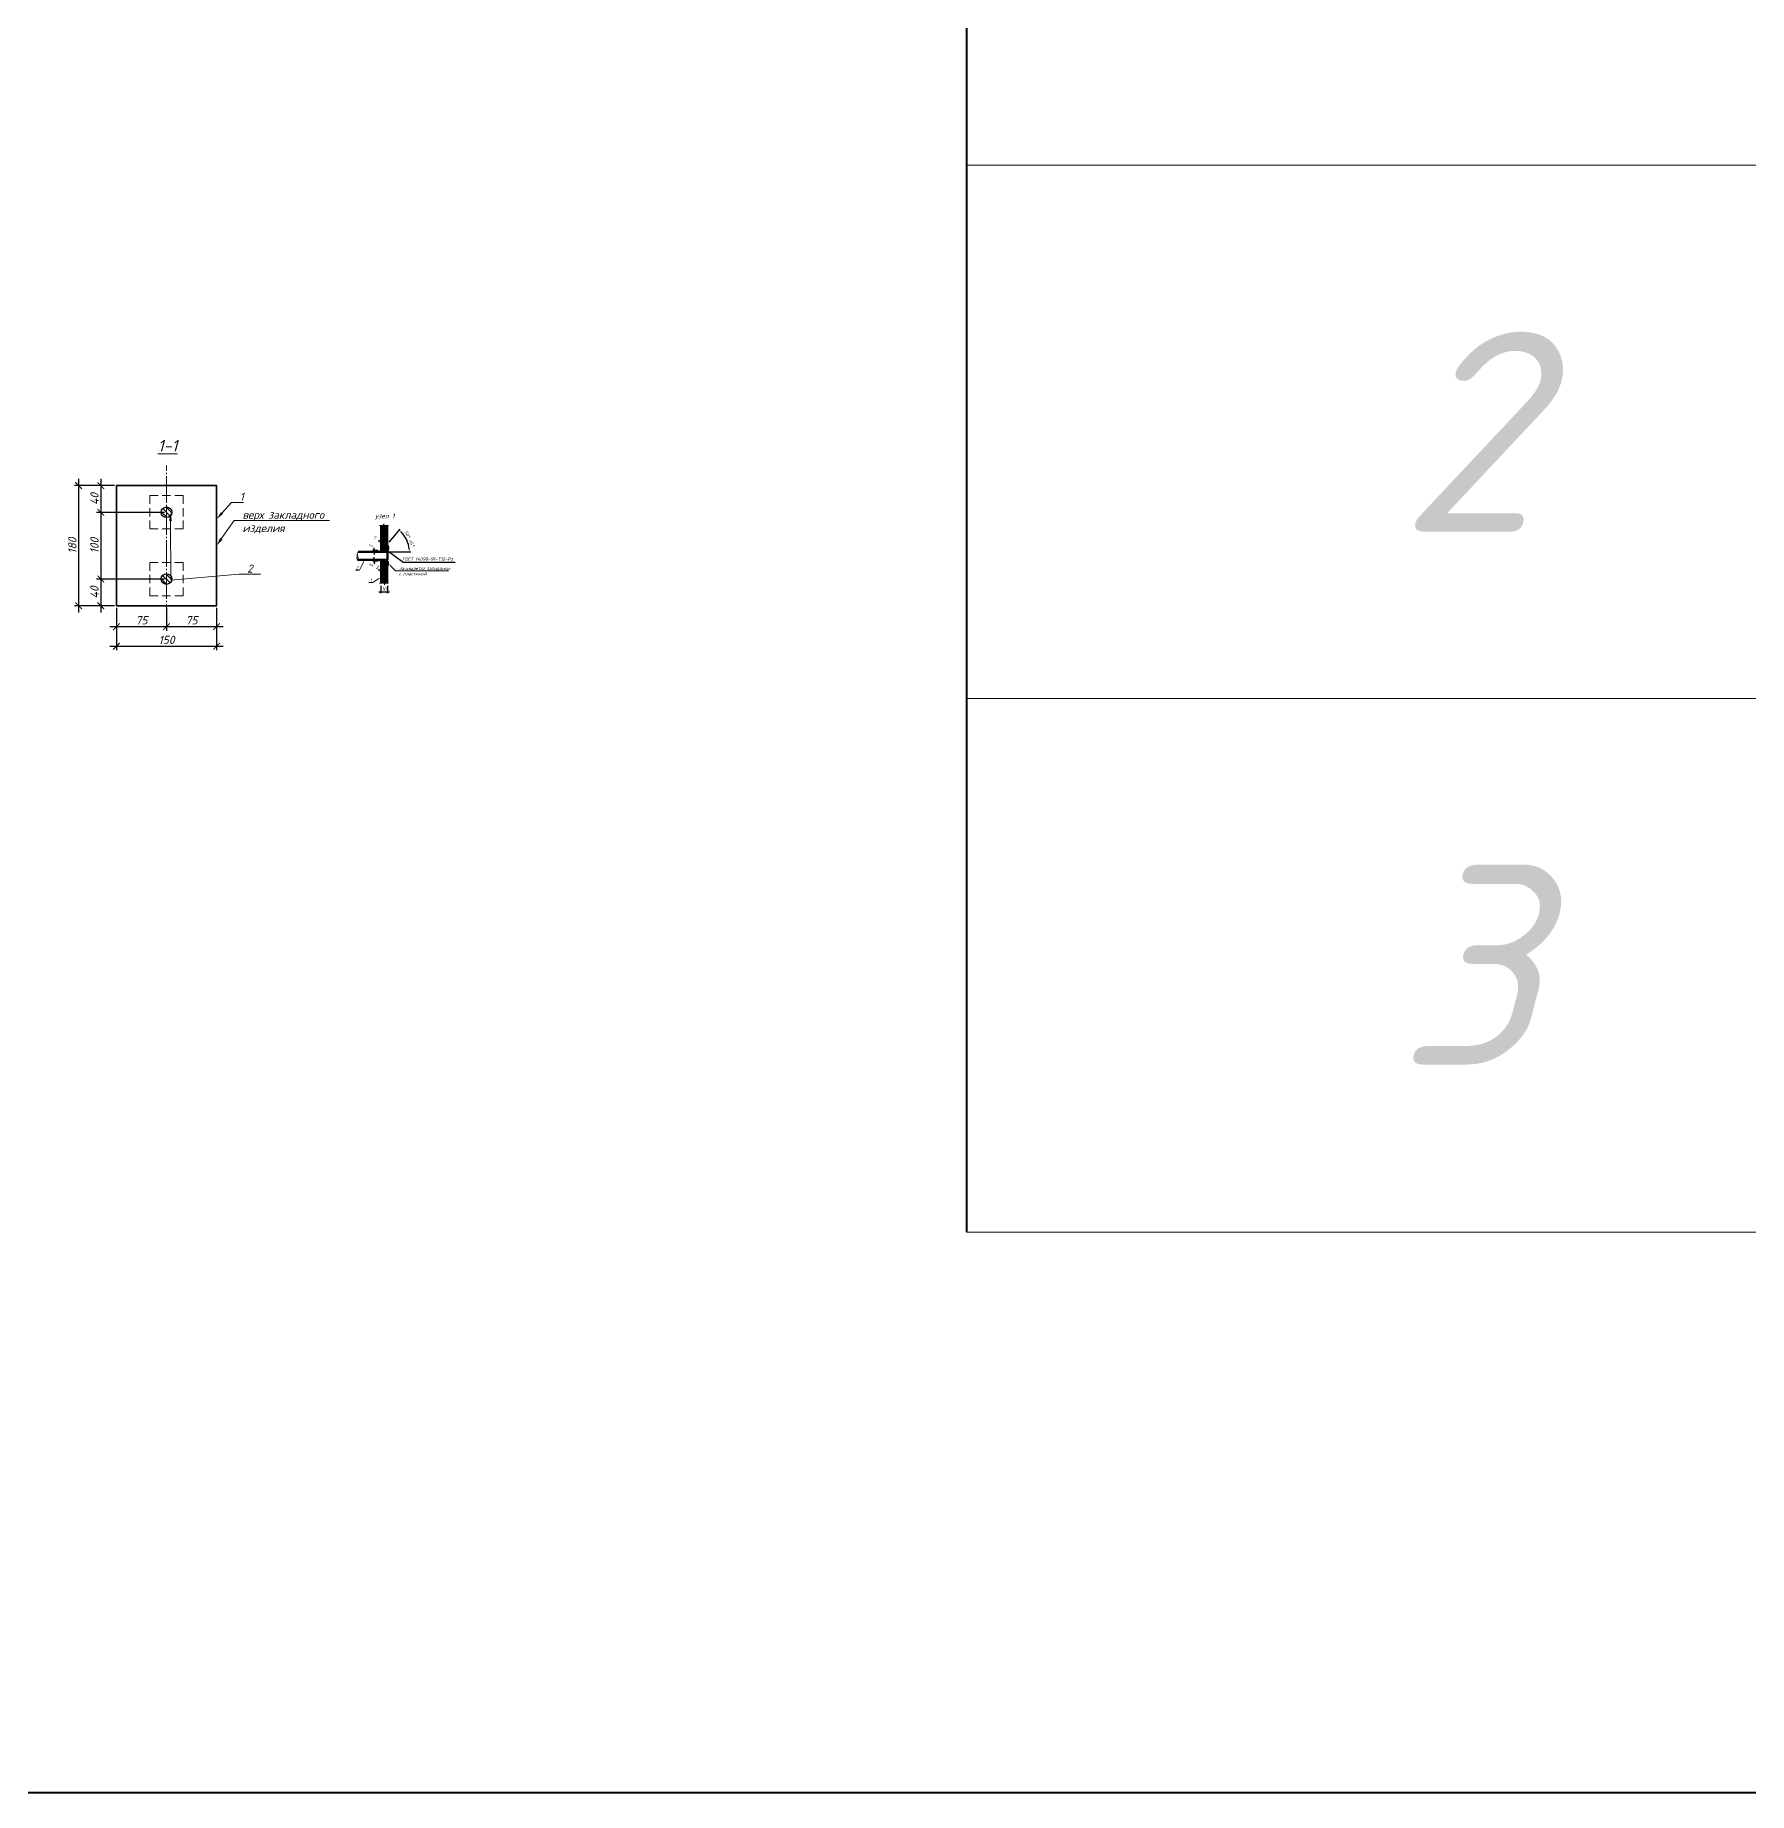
# Model space of a CAD drawing. Header units: millimetres. Extents: x -1807136 to 209800, y 0 to 410608.
# Drawn here: x 42279 to 44848, y 56757 to 59393 of the extents above; entities that cross this region are included whole.
import ezdxf
from ezdxf import colors
from ezdxf.entities.mleader import LeaderData, LeaderLine
from ezdxf.math import Vec2, Vec3

# ---------------------------------------------------------------- set-up
doc = ezdxf.new("R2010")
doc.units = ezdxf.units.MM
doc.header["$PDMODE"] = 3
doc.linetypes.add('GOST2.303 5', pattern=[24, 20, -1.5, 1, -1.5])
doc.linetypes.add('HIDDEN', pattern=[0.375, 0.25, -0.125])
doc.layers.get('0').update_dxf_attribs({"lineweight": 5})
doc.layers.get('Defpoints').update_dxf_attribs({"lineweight": 0})
for name, color, linetype, lineweight in [('!!!Металл разрез', 7, 'Continuous', 35), ('#Dimensions', 7, 'Continuous', 9), ('#Арматура', 152, 'Continuous', 30), ('k_ Арм. Каркасы', 1, 'Continuous', 35), ('k_ Арматура', 3, 'Continuous', 50), ('k_ Размеры', 7, 'Continuous', 15), ('k_ Рамка', 252, 'Continuous', 40), ('k_ Штриховка', 8, 'Continuous', 5), ('к_Сварка', 132, 'Continuous', 30)]:
    doc.layers.add(name, color=color, linetype=linetype, lineweight=lineweight)
doc.styles.get("Standard").update_dxf_attribs({"font": 'arial.ttf'})
doc.styles.add('STEP PR', font='isocpeui.ttf')
doc.dimstyles.new('100!', dxfattribs={"dimscale": 100, "dimtxt": 2.5, "dimasz": 2, "dimexe": 1, "dimexo": 2, "dimgap": 0.7, "dimtad": 1, "dimdec": 4, "dimlfac": -1, "dimdsep": 46, "dimtxsty": 'Standard', "dimblk": 'ARCHTICK', "dimcen": 2, "dimdle": 1, "dimclrt": 1, "dimadec": 4, "dimazin": 0, "dimtfac": 1, "dimtdec": 4, "dimtofl": 0, "dimtmove": 1, "dimatfit": 3, "dimfxl": 1, "dimtolj": 1, "dimtzin": 0, "dimarcsym": 0})
doc.dimstyles.new('SPDS', dxfattribs={"dimscale": 10, "dimtxt": 2.5, "dimasz": 2, "dimexe": 1.25, "dimexo": 0.625, "dimtad": 1, "dimdec": 0, "dimrnd": 0.001, "dimtxsty": 'STEP PR', "dimblk": 'ARCHTICK', "dimcen": 2.5, "dimdle": 2, "dimclrd": 256, "dimclre": 256, "dimclrt": 7, "dimadec": 0, "dimazin": 2, "dimtfac": 0.75, "dimtdec": 0, "dimtmove": 1, "dimatfit": 3, "dimfxl": 1, "dimtolj": 1, "dimarcsym": 1})
doc.dimstyles.new('STEP PR', dxfattribs={"dimscale": 10, "dimtxt": 2.5, "dimasz": 2, "dimexe": 1, "dimexo": 2, "dimgap": 1, "dimtad": 1, "dimdec": 4, "dimlfac": -1, "dimtxsty": 'STEP PR', "dimblk": 'ARCHTICK', "dimcen": 2, "dimdle": 1.5, "dimclrt": 1, "dimadec": 0, "dimazin": 0, "dimtfac": 1, "dimtdec": 4, "dimtmove": 1, "dimatfit": 3, "dimldrblk": 'DOTSMALL', "dimfxl": 1, "dimtolj": 1, "dimtzin": 0, "dimarcsym": 0})

# ---------------------------------------------------------------- blocks, each defined once
blk = doc.blocks.new('*U183')
at = {"layer": '#Арматура', "lineweight": 0}
h = blk.add_hatch(dxfattribs=at)
h.set_pattern_fill('ANSI31', scale=1.6)
edge = h.paths.add_edge_path()
edge.add_arc((0, 8), 8, 0, 360)
blk.add_circle((0, 8), 8)
blk = doc.blocks.new('_ArchTick')
at = {"color": 0, "linetype": 'ByBlock', "const_width": 0.15}
blk.add_lwpolyline([(-0.5, -0.5), (0.5, 0.5)], dxfattribs=at)
blk = doc.blocks.new('*D184')
at = {"layer": '#Dimensions', "lineweight": -2, "transparency": 16777216}
for p, q in [((42401.1, 58534.3), (42401.1, 58470.5)), ((42551.1, 58534.3), (42551.1, 58470.5)), ((42391.1, 58476.7), (42561.1, 58476.7))]:
    blk.add_line(p, q, dxfattribs=at)
at = {"layer": 'Defpoints', "color": 0, "transparency": 16777216}
for p in [(42401.1, 58537.4), (42551.1, 58537.4), (42551.1, 58476.7)]:
    blk.add_point(p, dxfattribs=at)
at = {"layer": '#Dimensions', "lineweight": -2, "transparency": 16777216, "xscale": 10, "yscale": 10, "zscale": 10, "rotation": 180}
blk.add_blockref('_ArchTick', (42401.1, 58476.7), dxfattribs=at)
at = {"layer": '#Dimensions', "lineweight": -2, "transparency": 16777216, "xscale": 10, "yscale": 10, "zscale": 10}
blk.add_blockref('_ArchTick', (42551.1, 58476.7), dxfattribs=at)
at = {"layer": '#Dimensions', "color": 7, "transparency": 16777216, "insert": (42476.1, 58486.1), "char_height": 12.5, "attachment_point": 5, "style": 'STEP PR'}
blk.add_mtext('\\A1;150', dxfattribs=at)
blk = doc.blocks.new('*D185')
at = {"layer": '#Dimensions', "color": 0, "lineweight": -2, "transparency": 16777216}
for p, q in [((42797.3, 58634.4), (42793.3, 58634.4)), ((42797.3, 58624.1), (42797.3, 58636.4)), ((42797.3, 58634.4), (42799.3, 58634.4)), ((42799.3, 58624.1), (42799.3, 58636.4)), ((42799.3, 58634.4), (42803.3, 58634.4))]:
    blk.add_line(p, q, dxfattribs=at)
at = {"layer": 'Defpoints', "color": 0, "transparency": 16777216}
for p in [(42797.3, 58620.1), (42799.3, 58634.4), (42799.3, 58620.1)]:
    blk.add_point(p, dxfattribs=at)
at = {"layer": '#Dimensions', "color": 0, "lineweight": -2, "transparency": 16777216, "xscale": 4, "yscale": 4, "zscale": 4}
blk.add_blockref('_ArchTick', (42797.3, 58634.4), dxfattribs=at)
at = {"layer": '#Dimensions', "color": 0, "lineweight": -2, "transparency": 16777216, "xscale": 4, "yscale": 4, "zscale": 4, "rotation": 180}
blk.add_blockref('_ArchTick', (42799.3, 58634.4), dxfattribs=at)
at = {"layer": '#Dimensions', "color": 1, "transparency": 16777216, "insert": (42788.2, 58639.2), "char_height": 5, "attachment_point": 5, "style": 'STEP PR'}
blk.add_mtext('\\A1;2', dxfattribs=at)
blk = doc.blocks.new('_DotSmall')
at = {"color": 0, "linetype": 'ByBlock', "const_width": 0.5}
blk.add_lwpolyline([(-0.0625, 0, 1), (0.0625, 0, 1)], format="xyb", close=True, dxfattribs=at)
blk = doc.blocks.new('*D186')
at = {"layer": '#Dimensions', "color": 0, "lineweight": -2, "transparency": 16777216}
for p, q in [((42793.3, 58620.1), (42785.2, 58620.1)), ((42787.2, 58620.1), (42787.2, 58624.1)), ((42787.2, 58620.1), (42787.2, 58618.1)), ((42793.3, 58618.1), (42785.2, 58618.1)), ((42787.2, 58618.1), (42787.2, 58614.1))]:
    blk.add_line(p, q, dxfattribs=at)
at = {"layer": 'Defpoints', "color": 0, "transparency": 16777216}
for p in [(42797.3, 58620.1), (42787.2, 58618.1), (42797.3, 58618.1)]:
    blk.add_point(p, dxfattribs=at)
at = {"layer": '#Dimensions', "color": 0, "lineweight": -2, "transparency": 16777216, "xscale": 4, "yscale": 4, "zscale": 4}
for p, rotation in [((42787.2, 58620.1), 270), ((42787.2, 58618.1), 90)]:
    blk.add_blockref('_ArchTick', p, dxfattribs=dict(at, rotation=rotation))
at = {"layer": '#Dimensions', "color": 1, "transparency": 16777216, "insert": (42782.1, 58626.9), "char_height": 5, "attachment_point": 5, "rotation": 90, "style": 'STEP PR'}
blk.add_mtext('\\A1;2', dxfattribs=at)
blk = doc.blocks.new('*D187')
at = {"layer": '#Dimensions', "color": 0, "lineweight": -2, "transparency": 16777216}
for p, q in [((42797.3, 58600.1), (42797.3, 58588.7)), ((42799.3, 58594.7), (42799.3, 58592.7)), ((42797.3, 58590.7), (42793.3, 58590.7)), ((42797.3, 58590.7), (42799.3, 58590.7)), ((42799.3, 58590.7), (42803.3, 58590.7))]:
    blk.add_line(p, q, dxfattribs=at)
at = {"layer": 'Defpoints', "color": 0, "transparency": 16777216}
for p in [(42797.3, 58604.1), (42799.3, 58590.7), (42799.3, 58590.7)]:
    blk.add_point(p, dxfattribs=at)
at = {"layer": '#Dimensions', "color": 0, "lineweight": -2, "transparency": 16777216, "xscale": 4, "yscale": 4, "zscale": 4}
blk.add_blockref('_ArchTick', (42797.3, 58590.7), dxfattribs=at)
at = {"layer": '#Dimensions', "color": 0, "lineweight": -2, "transparency": 16777216, "xscale": 4, "yscale": 4, "zscale": 4, "rotation": 180}
blk.add_blockref('_ArchTick', (42799.3, 58590.7), dxfattribs=at)
at = {"layer": '#Dimensions', "color": 1, "transparency": 16777216, "insert": (42791.9, 58595.1), "char_height": 5, "attachment_point": 5, "style": 'STEP PR'}
blk.add_mtext('\\A1;2', dxfattribs=at)
blk = doc.blocks.new('*D188')
at = {"layer": '#Dimensions', "color": 0, "lineweight": -2, "transparency": 16777216}
for p, q in [((42793.3, 58606.1), (42785.2, 58606.1)), ((42793.3, 58604.1), (42785.2, 58604.1)), ((42787.2, 58606.1), (42787.2, 58610.1)), ((42787.2, 58606.1), (42787.2, 58604.1)), ((42787.2, 58604.1), (42787.2, 58600.1))]:
    blk.add_line(p, q, dxfattribs=at)
at = {"layer": 'Defpoints', "color": 0, "transparency": 16777216}
for p in [(42787.2, 58604.1), (42797.3, 58606.1), (42797.3, 58604.1)]:
    blk.add_point(p, dxfattribs=at)
at = {"layer": '#Dimensions', "color": 0, "lineweight": -2, "transparency": 16777216, "xscale": 4, "yscale": 4, "zscale": 4}
for p, rotation in [((42787.2, 58606.1), 270), ((42787.2, 58604.1), 90)]:
    blk.add_blockref('_ArchTick', p, dxfattribs=dict(at, rotation=rotation))
at = {"layer": '#Dimensions', "color": 1, "transparency": 16777216, "insert": (42782.4, 58597.8), "char_height": 5, "attachment_point": 5, "rotation": 90, "style": 'STEP PR'}
blk.add_mtext('\\A1;2', dxfattribs=at)
blk = doc.blocks.new('*D189')
at = {"layer": '#Dimensions', "color": 0, "lineweight": -2, "transparency": 16777216}
for p, q in [((42809.8, 58632.7), (42826.2, 58652.3)), ((42811.3, 58618.1), (42842.1, 58618.1))]:
    blk.add_line(p, q, dxfattribs=at)
blk.add_arc((42797.6, 58618.1), 42.5, 5.3892, 44.6108, dxfattribs=at)
at = {"layer": '#Dimensions', "color": 0, "transparency": 16777216}
for points in [[(42827.4, 58647.5), (42828.3, 58648.5), (42824.9, 58650.7)], [(42840.6, 58622.2), (42839.3, 58622.1), (42840.1, 58618.1)]]:
    blk.add_solid(points, dxfattribs=at)
at = {"layer": 'Defpoints', "color": 0, "transparency": 16777216}
for p in [(42799.3, 58620.1), (42807.3, 58629.7), (42838.3, 58630.3), (42763.3, 58618.1), (42807.3, 58618.1)]:
    blk.add_point(p, dxfattribs=at)
at = {"layer": '#Dimensions', "color": 1, "transparency": 16777216, "insert": (42840.2, 58638), "char_height": 5, "attachment_point": 5, "rotation": 295, "style": 'STEP PR'}
blk.add_mtext('\\A1;50° ±5°', dxfattribs=at)
blk = doc.blocks.new('*U170')
at = {"color": 0, "linetype": 'ByBlock', "lineweight": -2}
for p, q in [((2.75, 0), (3.0625, 1.25)), ((3.0625, 1.25), (3.6875, -1.25)), ((2.75, 0), (0, 0)), ((3.6875, -1.25), (4, 0)), ((6.75, 0), (4, 0))]:
    blk.add_line(p, q, dxfattribs=at)
blk = doc.blocks.new('*U171')
at = {"color": 0, "linetype": 'ByBlock', "lineweight": -2}
for p, q in [((2.75, 0), (3.0625, 1.25)), ((3.0625, 1.25), (3.6875, -1.25)), ((2.75, 0), (0, 0)), ((3.6875, -1.25), (4, 0)), ((6.75, 0), (4, 0))]:
    blk.add_line(p, q, dxfattribs=at)
blk = doc.blocks.new('*D190')
at = {"layer": '#Dimensions', "color": 0, "lineweight": -2, "transparency": 16777216}
for p, q in [((42797.3, 58567.4), (42797.3, 58556.1)), ((42807.3, 58567.4), (42807.3, 58556.1)), ((42794.3, 58558.1), (42810.3, 58558.1))]:
    blk.add_line(p, q, dxfattribs=at)
at = {"layer": 'Defpoints', "color": 0, "transparency": 16777216}
for p in [(42797.3, 58571.4), (42807.3, 58571.4), (42807.3, 58558.1)]:
    blk.add_point(p, dxfattribs=at)
at = {"layer": '#Dimensions', "color": 0, "lineweight": -2, "transparency": 16777216, "xscale": 4, "yscale": 4, "zscale": 4, "rotation": 180}
blk.add_blockref('_ArchTick', (42797.3, 58558.1), dxfattribs=at)
at = {"layer": '#Dimensions', "color": 0, "lineweight": -2, "transparency": 16777216, "xscale": 4, "yscale": 4, "zscale": 4}
blk.add_blockref('_ArchTick', (42807.3, 58558.1), dxfattribs=at)
at = {"layer": '#Dimensions', "color": 1, "transparency": 16777216, "insert": (42802.3, 58562.6), "char_height": 5, "attachment_point": 5, "style": 'STEP PR'}
blk.add_mtext('\\A1;10', dxfattribs=at)
blk = doc.blocks.new('*D191')
at = {"layer": '#Dimensions', "lineweight": -2, "transparency": 16777216}
for p, q in [((42344.4, 58727.4), (42344.4, 58527.4)), ((42397.9, 58717.4), (42338.1, 58717.4)), ((42397.9, 58537.4), (42338.1, 58537.4))]:
    blk.add_line(p, q, dxfattribs=at)
at = {"layer": 'Defpoints', "color": 0, "transparency": 16777216}
for p in [(42401.1, 58717.4), (42344.4, 58537.4), (42401.1, 58537.4)]:
    blk.add_point(p, dxfattribs=at)
at = {"layer": '#Dimensions', "lineweight": -2, "transparency": 16777216, "xscale": 10, "yscale": 10, "zscale": 10}
for p, rotation in [((42344.4, 58717.4), 90), ((42344.4, 58537.4), 270)]:
    blk.add_blockref('_ArchTick', p, dxfattribs=dict(at, rotation=rotation))
at = {"layer": '#Dimensions', "color": 7, "transparency": 16777216, "insert": (42335, 58627.4), "char_height": 12.5, "attachment_point": 5, "rotation": 90, "style": 'STEP PR'}
blk.add_mtext('\\A1;180', dxfattribs=at)
blk = doc.blocks.new('*D192')
at = {"layer": '#Dimensions', "lineweight": -2, "transparency": 16777216}
for p, q in [((42401.1, 58534.3), (42401.1, 58499.8)), ((42476.1, 58534.3), (42476.1, 58499.8)), ((42391.1, 58506), (42486.1, 58506))]:
    blk.add_line(p, q, dxfattribs=at)
at = {"layer": 'Defpoints', "color": 0, "transparency": 16777216}
for p in [(42401.1, 58537.4), (42476.1, 58537.4), (42476.1, 58506)]:
    blk.add_point(p, dxfattribs=at)
at = {"layer": '#Dimensions', "lineweight": -2, "transparency": 16777216, "xscale": 10, "yscale": 10, "zscale": 10, "rotation": 180}
blk.add_blockref('_ArchTick', (42401.1, 58506), dxfattribs=at)
at = {"layer": '#Dimensions', "lineweight": -2, "transparency": 16777216, "xscale": 10, "yscale": 10, "zscale": 10}
blk.add_blockref('_ArchTick', (42476.1, 58506), dxfattribs=at)
at = {"layer": '#Dimensions', "color": 7, "transparency": 16777216, "insert": (42438.6, 58515.5), "char_height": 12.5, "attachment_point": 5, "style": 'STEP PR'}
blk.add_mtext('\\A1;75', dxfattribs=at)
blk = doc.blocks.new('*D193')
at = {"layer": '#Dimensions', "lineweight": -2, "transparency": 16777216}
for p, q in [((42476.1, 58534.3), (42476.1, 58499.8)), ((42551.1, 58534.3), (42551.1, 58499.8)), ((42466.1, 58506), (42561.1, 58506))]:
    blk.add_line(p, q, dxfattribs=at)
at = {"layer": 'Defpoints', "color": 0, "transparency": 16777216}
for p in [(42476.1, 58537.4), (42551.1, 58537.4), (42551.1, 58506)]:
    blk.add_point(p, dxfattribs=at)
at = {"layer": '#Dimensions', "lineweight": -2, "transparency": 16777216, "xscale": 10, "yscale": 10, "zscale": 10, "rotation": 180}
blk.add_blockref('_ArchTick', (42476.1, 58506), dxfattribs=at)
at = {"layer": '#Dimensions', "lineweight": -2, "transparency": 16777216, "xscale": 10, "yscale": 10, "zscale": 10}
blk.add_blockref('_ArchTick', (42551.1, 58506), dxfattribs=at)
at = {"layer": '#Dimensions', "color": 7, "transparency": 16777216, "insert": (42513.6, 58515.5), "char_height": 12.5, "attachment_point": 5, "style": 'STEP PR'}
blk.add_mtext('\\A1;75', dxfattribs=at)
blk = doc.blocks.new('*D194')
at = {"layer": '#Dimensions', "lineweight": -2, "transparency": 16777216}
for p, q in [((42377.5, 58727.4), (42377.5, 58667.4)), ((42397.9, 58717.4), (42371.2, 58717.4)), ((42472.9, 58677.4), (42371.2, 58677.4))]:
    blk.add_line(p, q, dxfattribs=at)
at = {"layer": 'Defpoints', "color": 0, "transparency": 16777216}
for p in [(42401.1, 58717.4), (42377.5, 58677.4), (42476.1, 58677.4)]:
    blk.add_point(p, dxfattribs=at)
at = {"layer": '#Dimensions', "lineweight": -2, "transparency": 16777216, "xscale": 10, "yscale": 10, "zscale": 10}
for p, rotation in [((42377.5, 58717.4), 90), ((42377.5, 58677.4), 270)]:
    blk.add_blockref('_ArchTick', p, dxfattribs=dict(at, rotation=rotation))
at = {"layer": '#Dimensions', "color": 7, "transparency": 16777216, "insert": (42368.1, 58697.4), "char_height": 12.5, "attachment_point": 5, "rotation": 90, "style": 'STEP PR'}
blk.add_mtext('\\A1;40', dxfattribs=at)
blk = doc.blocks.new('*D195')
at = {"layer": '#Dimensions', "lineweight": -2, "transparency": 16777216}
for p, q in [((42472.9, 58677.4), (42371.2, 58677.4)), ((42377.5, 58687.4), (42377.5, 58567.4)), ((42472.9, 58577.4), (42371.2, 58577.4))]:
    blk.add_line(p, q, dxfattribs=at)
at = {"layer": 'Defpoints', "color": 0, "transparency": 16777216}
for p in [(42476.1, 58677.4), (42377.5, 58577.4), (42476.1, 58577.4)]:
    blk.add_point(p, dxfattribs=at)
at = {"layer": '#Dimensions', "lineweight": -2, "transparency": 16777216, "xscale": 10, "yscale": 10, "zscale": 10}
for p, rotation in [((42377.5, 58677.4), 90), ((42377.5, 58577.4), 270)]:
    blk.add_blockref('_ArchTick', p, dxfattribs=dict(at, rotation=rotation))
at = {"layer": '#Dimensions', "color": 7, "transparency": 16777216, "insert": (42368.1, 58627.4), "char_height": 12.5, "attachment_point": 5, "rotation": 90, "style": 'STEP PR'}
blk.add_mtext('\\A1;100', dxfattribs=at)
blk = doc.blocks.new('*D196')
at = {"layer": '#Dimensions', "lineweight": -2, "transparency": 16777216}
for p, q in [((42472.9, 58577.4), (42371.2, 58577.4)), ((42377.5, 58587.4), (42377.5, 58527.4)), ((42397.9, 58537.4), (42371.2, 58537.4))]:
    blk.add_line(p, q, dxfattribs=at)
at = {"layer": 'Defpoints', "color": 0, "transparency": 16777216}
for p in [(42476.1, 58577.4), (42377.5, 58537.4), (42401.1, 58537.4)]:
    blk.add_point(p, dxfattribs=at)
at = {"layer": '#Dimensions', "lineweight": -2, "transparency": 16777216, "xscale": 10, "yscale": 10, "zscale": 10}
for p, rotation in [((42377.5, 58577.4), 90), ((42377.5, 58537.4), 270)]:
    blk.add_blockref('_ArchTick', p, dxfattribs=dict(at, rotation=rotation))
at = {"layer": '#Dimensions', "color": 7, "transparency": 16777216, "insert": (42368.1, 58557.4), "char_height": 12.5, "attachment_point": 5, "rotation": 90, "style": 'STEP PR'}
blk.add_mtext('\\A1;40', dxfattribs=at)
blk = doc.blocks.new('*U206')
blk.add_line((-18500, -6200), (-18500, -3000))
at = {"color": 8, "lineweight": 20}
for p, q in [((0, -4600), (-18500, -4600)), ((0, -5400), (-18500, -5400)), ((0, -6200), (-18500, -6200))]:
    blk.add_line(p, q, dxfattribs=at)
at = {"style": 'STEP PR', "flags": 8}
blk.add_attdef('СПЕЦИФИКАЦИЯ', (-18462.6, -949.7), '', height=400, dxfattribs=at)

msp = doc.modelspace()

# ---------------------------------------------------------------- hatches: boundary and pattern name
at = {"layer": 'k_ Штриховка', "true_color": 0x6b6b6b}
h = msp.add_hatch(dxfattribs=at)
h.set_pattern_fill('ANSI31', color=251, scale=0.5)
h.set_pattern_definition([(45, (-193883.7708, 211363.2676), (-1.122532015, 1.122532015), [])])
h.paths.add_polyline_path([(42807.26887, 58657.80243), (42803.51887, 58657.80243), (42802.89387, 58655.30243), (42801.64387, 58660.30243), (42801.01887, 58657.80243), (42797.26887, 58657.80243), (42797.26887, 58620.13648), (42799.26887, 58620.13648), (42807.26887, 58629.67051)])
h.paths.add_polyline_path([(42807.26887, 58594.60245), (42799.26887, 58604.13648), (42797.26887, 58604.13648), (42797.26887, 58571.38166), (42801.01887, 58571.38166), (42801.64387, 58573.88166), (42802.89387, 58568.88166), (42803.51887, 58571.38166), (42807.26887, 58571.38166)])
h = msp.add_hatch(dxfattribs=at)
h.set_pattern_fill('DOTS', color=251, scale=0.5)
h.set_pattern_definition([(0, (-193883.77076, 211363.2676), (0.396875, 0.79375), [0, -0.79375])])
edge = h.paths.add_edge_path()
edge.add_spline(control_points=[(42807.26887, 58618.13648), (42808.137, 58619.9968), (42809.9239, 58623.82594), (42808.17044, 58627.68586), (42807.26887, 58629.67051)], knot_values=[0, 0, 0, 0, 5.8614669012, 12.0647765025, 12.0647765025, 12.0647765025, 12.0647765025], degree=3, periodic=0)
edge.add_line((42807.26887, 58629.67051), (42799.26887, 58620.13648))
edge.add_line((42799.26887, 58620.13648), (42799.26887, 58618.13648))
edge.add_line((42799.26887, 58618.13648), (42807.26887, 58618.13648))
edge = h.paths.add_edge_path()
edge.add_spline(control_points=[(42807.26887, 58594.60245), (42808.17044, 58596.5871), (42809.9239, 58600.44703), (42808.137, 58604.27616), (42807.26887, 58606.13648)], knot_values=[0, 0, 0, 0, 6.2033096013, 12.0647765025, 12.0647765025, 12.0647765025, 12.0647765025], degree=3, periodic=0)
edge.add_line((42807.26887, 58606.13648), (42799.26887, 58606.13648))
edge.add_line((42799.26887, 58606.13648), (42799.26887, 58604.13648))
edge.add_line((42799.26887, 58604.13648), (42807.26887, 58594.60245))

# ---------------------------------------------------------------- linework, layer by layer
at = {"layer": '!!!Металл разрез'}
msp.add_lwpolyline([(42401.06339, 58537.41508), (42551.06339, 58537.41508), (42551.06339, 58717.41508), (42401.06339, 58717.41508), (42401.06339, 58537.41508)], dxfattribs=at)
at = {"layer": '!!!Металл разрез', "linetype": 'HIDDEN', "lineweight": 0, "ltscale": 50}
for points in [[(42451.06339, 58702.41508), (42451.06339, 58652.41508), (42501.06339, 58652.41508), (42501.06339, 58702.41508)], [(42451.06339, 58602.41508), (42451.06339, 58552.41508), (42501.06339, 58552.41508), (42501.06339, 58602.41508)]]:
    msp.add_lwpolyline(points, close=True, dxfattribs=at)
at = {"color": 3, "lineweight": 40}
msp.add_lwpolyline([(41378.92077, 65759.17017), (65055.36762, 65759.17017), (65055.36762, 56757.24038), (41378.92077, 56757.24038)], close=True, dxfattribs=at)
at = {"linetype": 'GOST2.303 5', "ltscale": 2}
msp.add_lwpolyline([(42476.06339, 58499.7525), (42476.06339, 58747.39419)], dxfattribs=at)
for points in [[(42797.26887, 58620.13648), (42797.26887, 58618.13648)], [(42797.26887, 58606.13648), (42797.26887, 58604.13648)]]:
    msp.add_lwpolyline(points)
for points, knots in [([(42762.2276, 58612.05954), (42761.45213, 58610.88759), (42760.95409, 58608.9307), (42761.87504, 58607.58438), (42762.24281, 58606.0647), (42762.24259, 58606.03961)], [0, 0, 0, 0, 3.6201016644, 6.4324577887, 6.5076108841, 6.5076108841, 6.5076108841, 6.5076108841]), ([(42763.30501, 58618.13648), (42762.56095, 58616.76574), (42761.13531, 58614.13937), (42762.85536, 58610.79727), (42763.76528, 58608.68698), (42762.45146, 58606.10867), (42762.24259, 58606.11476)], [0, 0, 0, 0, 4.282091908, 8.204614529, 12.4310550672, 13.0216912554, 13.0216912554, 13.0216912554, 13.0216912554])]:
    msp.add_open_spline(points, degree=3, knots=knots)
at = {"layer": 'k_ Арм. Каркасы'}
for points in [[(42797.26887, 58657.80243), (42797.26887, 58620.13648)], [(42807.26887, 58629.67051), (42807.26887, 58657.80243)], [(42797.26887, 58620.13648), (42799.26887, 58620.13648)], [(42799.26887, 58620.13648), (42807.26887, 58629.67051)], [(42797.26887, 58604.13648), (42797.26887, 58571.38166)], [(42797.26887, 58604.13648), (42799.26887, 58604.13648)], [(42799.26887, 58604.13648), (42807.26887, 58594.60245)], [(42807.26887, 58571.38166), (42807.26887, 58594.60245)]]:
    msp.add_lwpolyline(points, dxfattribs=at)
at = {"layer": 'k_ Арматура'}
for points in [[(42762.34209, 58606.13648), (42807.26887, 58606.13648)], [(42763.30501, 58618.13648), (42807.26887, 58618.13648)], [(42807.26887, 58618.13648), (42807.26887, 58606.13648)]]:
    msp.add_lwpolyline(points, dxfattribs=at)
at = {"layer": 'к_Сварка'}
for points in [[(42799.26887, 58620.13648), (42799.26887, 58618.13648)], [(42799.26887, 58604.13648), (42799.26887, 58606.13648)]]:
    msp.add_lwpolyline(points, dxfattribs=at)
for points in [[(42807.26887, 58629.67051), (42809.03763, 58623.72471), (42807.26887, 58618.13648)], [(42807.26887, 58594.60245), (42809.03763, 58600.54825), (42807.26887, 58606.13648)]]:
    msp.add_spline(points, degree=3, dxfattribs=at)

# ---------------------------------------------------------------- block references
at = {"layer": '#Арматура', "rotation": 90}
for p in [(42484.06339, 58677.41508), (42484.06339, 58577.41508)]:
    msp.add_blockref('*U183', p, dxfattribs=at)
at = {"xscale": 2, "yscale": 2, "zscale": 2}
for name, p in [('*U170', (42795.51887, 58657.80243)), ('*U171', (42795.51887, 58571.38166))]:
    msp.add_blockref(name, p, dxfattribs=at)
at = {"layer": 'k_ Рамка'}
msp.add_blockref('*U206', (62175.47308, 63798.00462), dxfattribs=at)

# ---------------------------------------------------------------- texts
at = {"layer": '#Dimensions', "lineweight": 13, "insert": (42867.23621, 58607.36535), "char_height": 5, "width": 94.8739161, "attachment_point": 5, "style": 'STEP PR'}
msp.add_mtext('ГОСТ 14098-91-T12-Рз ', dxfattribs=at)
at = {"char_height": 300, "width": 1535.1078645, "attachment_point": 5, "style": 'STEP PR'}
for s, insert in [('2', (44425.47308, 58798.26597)), ('3', (44425.47308, 57998.26597))]:
    msp.add_mtext(s, dxfattribs=dict(at, insert=insert))
at = {"color": 1, "insert": (42803.49417, 58671.01063), "char_height": 7, "attachment_point": 5, "style": 'STEP PR'}
msp.add_mtext('\\A1;узел 1', dxfattribs=at)
at = {"layer": 'k_ Размеры', "insert": (42477.83198, 58777.37592), "char_height": 17.5, "attachment_point": 5, "style": 'STEP PR'}
msp.add_mtext('\\A1;{\\L1-1}', dxfattribs=at)

# ---------------------------------------------------------------- dimensions: what is measured, and where the dimension line sits
at = {"layer": '#Dimensions'}
for base, p1, p2, picture, middle in [((42344.38285, 58537.41508), (42401.06339, 58717.41508), (42401.06339, 58537.41508), '*D191', (42335.00785, 58627.41508)), ((42377.48133, 58677.41508), (42401.06339, 58717.41508), (42476.06339, 58677.41508), '*D194', (42368.10633, 58697.41508)), ((42377.48133, 58577.41508), (42476.06339, 58677.41508), (42476.06339, 58577.41508), '*D195', (42368.10633, 58627.41508)), ((42377.48133, 58537.41508), (42476.06339, 58577.41508), (42401.06339, 58537.41508), '*D196', (42368.10633, 58557.41508))]:
    dim = msp.add_linear_dim(base=base, p1=p1, p2=p2, angle=90, dimstyle='SPDS', override={"dimscale": 5}, dxfattribs=at)
    dim.commit()
    dim.dimension.update_dxf_attribs({"geometry": picture, "text_midpoint": middle})
dim = msp.add_angular_dim_2l(base=(42838.34533, 58630.33763), line1=((42763.30501, 58618.13648), (42807.26887, 58618.13648)), line2=((42799.26887, 58620.13648), (42807.26887, 58629.67051)), text='<> ±5°', dimstyle='STEP PR', override={"dimscale": 2, "dimsah": 1}, dxfattribs=at)
dim.commit()
dim.dimension.update_dxf_attribs({"geometry": '*D189', "text_midpoint": (42840.2268, 58638.01804)})
for base, p1, p2, picture, middle in [((42787.18456, 58618.13648), (42797.26887, 58620.13648), (42797.26887, 58618.13648), '*D186', (42786.6444, 58626.9065)), ((42787.18456, 58604.13648), (42797.26887, 58606.13648), (42797.26887, 58604.13648), '*D188', (42786.94608, 58597.76442))]:
    dim = msp.add_linear_dim(base=base, p1=p1, p2=p2, angle=90, dimstyle='STEP PR', override={"dimscale": 2}, dxfattribs=at)
    dim.commit()
    dim.dimension.update_dxf_attribs({"geometry": picture, "text_midpoint": middle, "dimtype": 160})
for base, p1, p2, picture, middle in [((42799.26887, 58634.37573), (42797.26887, 58620.13648), (42799.26887, 58620.13648), '*D185', (42788.20346, 58634.65005)), ((42799.26887, 58590.66477), (42797.26887, 58604.13648), (42799.26887, 58590.66477), '*D187', (42791.94401, 58590.55498))]:
    dim = msp.add_linear_dim(base=base, p1=p1, p2=p2, dimstyle='STEP PR', override={"dimscale": 2}, dxfattribs=at)
    dim.commit()
    dim.dimension.update_dxf_attribs({"geometry": picture, "text_midpoint": middle, "dimtype": 160})
for base, p1, p2, dimstyle, override, picture, middle in [((42807.26887, 58558.09911), (42797.26887, 58571.38166), (42807.26887, 58571.38166), 'STEP PR', {"dimscale": 2}, '*D190', (42802.26887, 58562.59911)), ((42551.06339, 58476.70557), (42401.06339, 58537.41508), (42551.06339, 58537.41508), 'SPDS', {"dimscale": 5}, '*D184', (42476.06339, 58486.08057)), ((42476.06339, 58506.0025), (42401.06339, 58537.41508), (42476.06339, 58537.41508), 'SPDS', {"dimscale": 5}, '*D192', (42438.56339, 58515.45799)), ((42551.06339, 58506.0025), (42476.06339, 58537.41508), (42551.06339, 58537.41508), 'SPDS', {"dimscale": 5}, '*D193', (42513.56339, 58515.45799))]:
    dim = msp.add_linear_dim(base=base, p1=p1, p2=p2, dimstyle=dimstyle, override=override, dxfattribs=at)
    dim.commit()
    dim.dimension.update_dxf_attribs({"geometry": picture, "text_midpoint": middle})

# ---------------------------------------------------------------- leaders
at = {"layer": '#Dimensions', "lineweight": 13}
msp.add_leader([(42808.04831, 58619.85963), (42830.58036, 58602.51245), (42908.70141, 58602.51245)], dimstyle='100!', override={"dimscale": 2, "dimasz": 3, "dimrnd": 5}, dxfattribs=at)
ml = msp.add_multileader_mtext('Standard', dxfattribs=at)
ml.set_content('\\A1;2', color=256, style='STEP PR')
ml.set_leader_properties(color=256, linetype='ByLayer', lineweight=-1)
ml.build(insert=Vec2(0, 0))
ml.multileader.update_dxf_attribs({"text_left_attachment_type": 6, "text_right_attachment_type": 6, "dogleg_length": 0, "arrow_head_size": 5, "scale": 0.02})
ctx = ml.context
ctx.base_point, ctx.scale, ctx.char_height, ctx.arrow_head_size, ctx.plane_origin = Vec3(42757.74143, 58590.57898), 0.02, 4.8, 5, Vec3(50792.66003, 50928.09396)
ctx.left_attachment, ctx.right_attachment = 6, 6
notes = []
notes.append((ctx, [(1, (1, 1, 0), (42765.1487, 58590.57898), (-1, 0), 0, [(1, [(42772.8804, 58606.13648)], 0, [])])]))
ctx.mtext.insert, ctx.mtext.rotation, ctx.mtext.flow_direction = Vec3(42759.74143, 58596.33898), 6.2831853072, 5
ml = msp.add_multileader_mtext('Standard', dxfattribs=at)
ml.set_content('\\A1; Зачищается заподлицо\\P с пластиной', color=256, style='STEP PR')
ml.set_leader_properties(color=256, linetype='ByLayer', lineweight=-1)
ml.build(insert=Vec2(0, 0))
ml.multileader.update_dxf_attribs({"text_left_attachment_type": 6, "text_right_attachment_type": 6, "dogleg_length": 0, "arrow_head_size": 5, "scale": 0.02})
ctx = ml.context
ctx.base_point, ctx.scale, ctx.char_height, ctx.arrow_head_size, ctx.plane_origin = Vec3(42819.23915, 58589.88826), 0.02, 4.8, 5, Vec3(50917.91029, 50933.46744)
ctx.left_attachment, ctx.right_attachment = 6, 6
notes.append((ctx, [(0, (1, 1, 0), (42819.23915, 58589.88826), (1, 0), 0, [(1, [(42809.03825, 58600.37322)], 0, [])])]))
ctx.mtext.insert, ctx.mtext.rotation, ctx.mtext.flow_direction = Vec3(42821.23915, 58595.64826), 6.2831853072, 5
ml = msp.add_multileader_mtext('Standard', dxfattribs=at)
ml.set_content('\\A1;1', color=256, style='STEP PR')
ml.set_leader_properties(color=256, linetype='ByLayer', lineweight=-1)
ml.build(insert=Vec2(0, 0))
ml.multileader.update_dxf_attribs({"text_left_attachment_type": 6, "text_right_attachment_type": 6, "dogleg_length": 0, "arrow_head_size": 5, "scale": 0.02})
ctx = ml.context
ctx.base_point, ctx.scale, ctx.char_height, ctx.arrow_head_size, ctx.plane_origin = Vec3(42779.45929, 58572.32774), 0.02, 4.8, 5, Vec3(50812.71243, 50909.84272)
ctx.left_attachment, ctx.right_attachment = 6, 6
notes.append((ctx, [(1, (1, 1, 0), (42785.20111, 58572.32774), (-1, 0), 0, [(1, [(42797.26887, 58579.66171)], 0, [])])]))
ctx.mtext.insert, ctx.mtext.rotation, ctx.mtext.flow_direction = Vec3(42781.45929, 58578.08774), 6.2831853072, 5
at = {"layer": 'k_ Размеры'}
ml = msp.add_multileader_mtext('Standard', dxfattribs=at)
ml.set_content('\\A1; 1', color=256, style='STEP PR')
ml.set_leader_properties(color=256, linetype='ByLayer', lineweight=-1)
ml.build(insert=Vec2(0, 0))
ml.multileader.update_dxf_attribs({"text_left_attachment_type": 6, "text_right_attachment_type": 6, "dogleg_length": 0, "arrow_head_size": 12.5, "scale": 0.05})
ctx = ml.context
ctx.base_point, ctx.scale, ctx.char_height, ctx.arrow_head_size, ctx.landing_gap_size, ctx.plane_origin = Vec3(42573.36544, 58692.38001), 0.05, 12, 12.5, 5, Vec3(50556.0643, 51022.16473)
ctx.left_attachment, ctx.right_attachment = 6, 6
notes.append((ctx, [(0, (1, 1, 0), (42573.36544, 58692.38001), (1, 0), 0, [(2, [(42551.06339, 58667.05052)], 0, [])])]))
ctx.mtext.insert, ctx.mtext.rotation, ctx.mtext.flow_direction = Vec3(42578.36544, 58706.78001), 6.2831853072, 5
ml = msp.add_multileader_mtext('Standard', dxfattribs=at)
ml.set_content('\\A1; 2    ', color=256, style='STEP PR')
ml.set_leader_properties(color=256, linetype='ByLayer', lineweight=-1)
ml.build(insert=Vec2(0, 0))
ml.multileader.update_dxf_attribs({"text_left_attachment_type": 6, "text_right_attachment_type": 6, "dogleg_length": 0, "arrow_head_size": 12.5, "scale": 0.05})
ctx = ml.context
ctx.base_point, ctx.scale, ctx.char_height, ctx.arrow_head_size, ctx.landing_gap_size, ctx.plane_origin = Vec3(42584.43327, 58584.70162), 0.05, 12, 12.5, 5, Vec3(50529.39384, 50960.7142)
ctx.left_attachment, ctx.right_attachment = 6, 6
notes.append((ctx, [(0, (1, 1, 0), (42584.43327, 58584.70162), (1, 0), 0, [(2, [(42482.04858, 58676.92848), (42482.45293, 58575.56749)], 0, [])])]))
ctx.mtext.insert, ctx.mtext.rotation, ctx.mtext.defined_height, ctx.mtext.flow_direction = Vec3(42589.43327, 58599.10162), 6.2831853072, 1.200817223434569e-12, 5
ml = msp.add_multileader_mtext('Standard', dxfattribs=at)
ml.set_content('\\A1; верх закладного\\P изделия', color=256, style='STEP PR')
ml.set_leader_properties(color=256, linetype='ByLayer', lineweight=-1)
ml.build(insert=Vec2(0, 0))
ml.multileader.update_dxf_attribs({"text_left_attachment_type": 6, "text_right_attachment_type": 6, "dogleg_length": 0, "arrow_head_size": 12.5, "scale": 0.05})
ctx = ml.context
ctx.base_point, ctx.scale, ctx.char_height, ctx.arrow_head_size, ctx.landing_gap_size, ctx.plane_origin = Vec3(42577.27312, 58665.32246), 0.05, 12, 12.5, 5, Vec3(50556.0643, 50982.52929)
ctx.left_attachment, ctx.right_attachment = 6, 6
notes.append((ctx, [(0, (1, 1, 0), (42577.27312, 58665.32246), (1, 0), 0, [(2, [(42551.06339, 58627.41508)], 0, [])])]))
ctx.mtext.insert, ctx.mtext.rotation, ctx.mtext.flow_direction = Vec3(42582.27312, 58679.72246), 6.2831853072, 5
for ctx, leaders in notes:
    for number, flags, end, landing, length, lines in leaders:
        leader = LeaderData()
        leader.index, (leader.has_last_leader_line, leader.has_dogleg_vector, leader.attachment_direction) = number, flags
        leader.last_leader_point, leader.dogleg_vector, leader.dogleg_length = Vec3(end), Vec3(landing), length
        for number, points, colour, breaks in lines:
            line = LeaderLine()
            line.index, line.vertices, line.color, line.breaks = number, Vec3.list(points), colors.encode_raw_color(colour), breaks
            leader.lines.append(line)
        ctx.leaders.append(leader)

doc.saveas('drawing.dxf')
